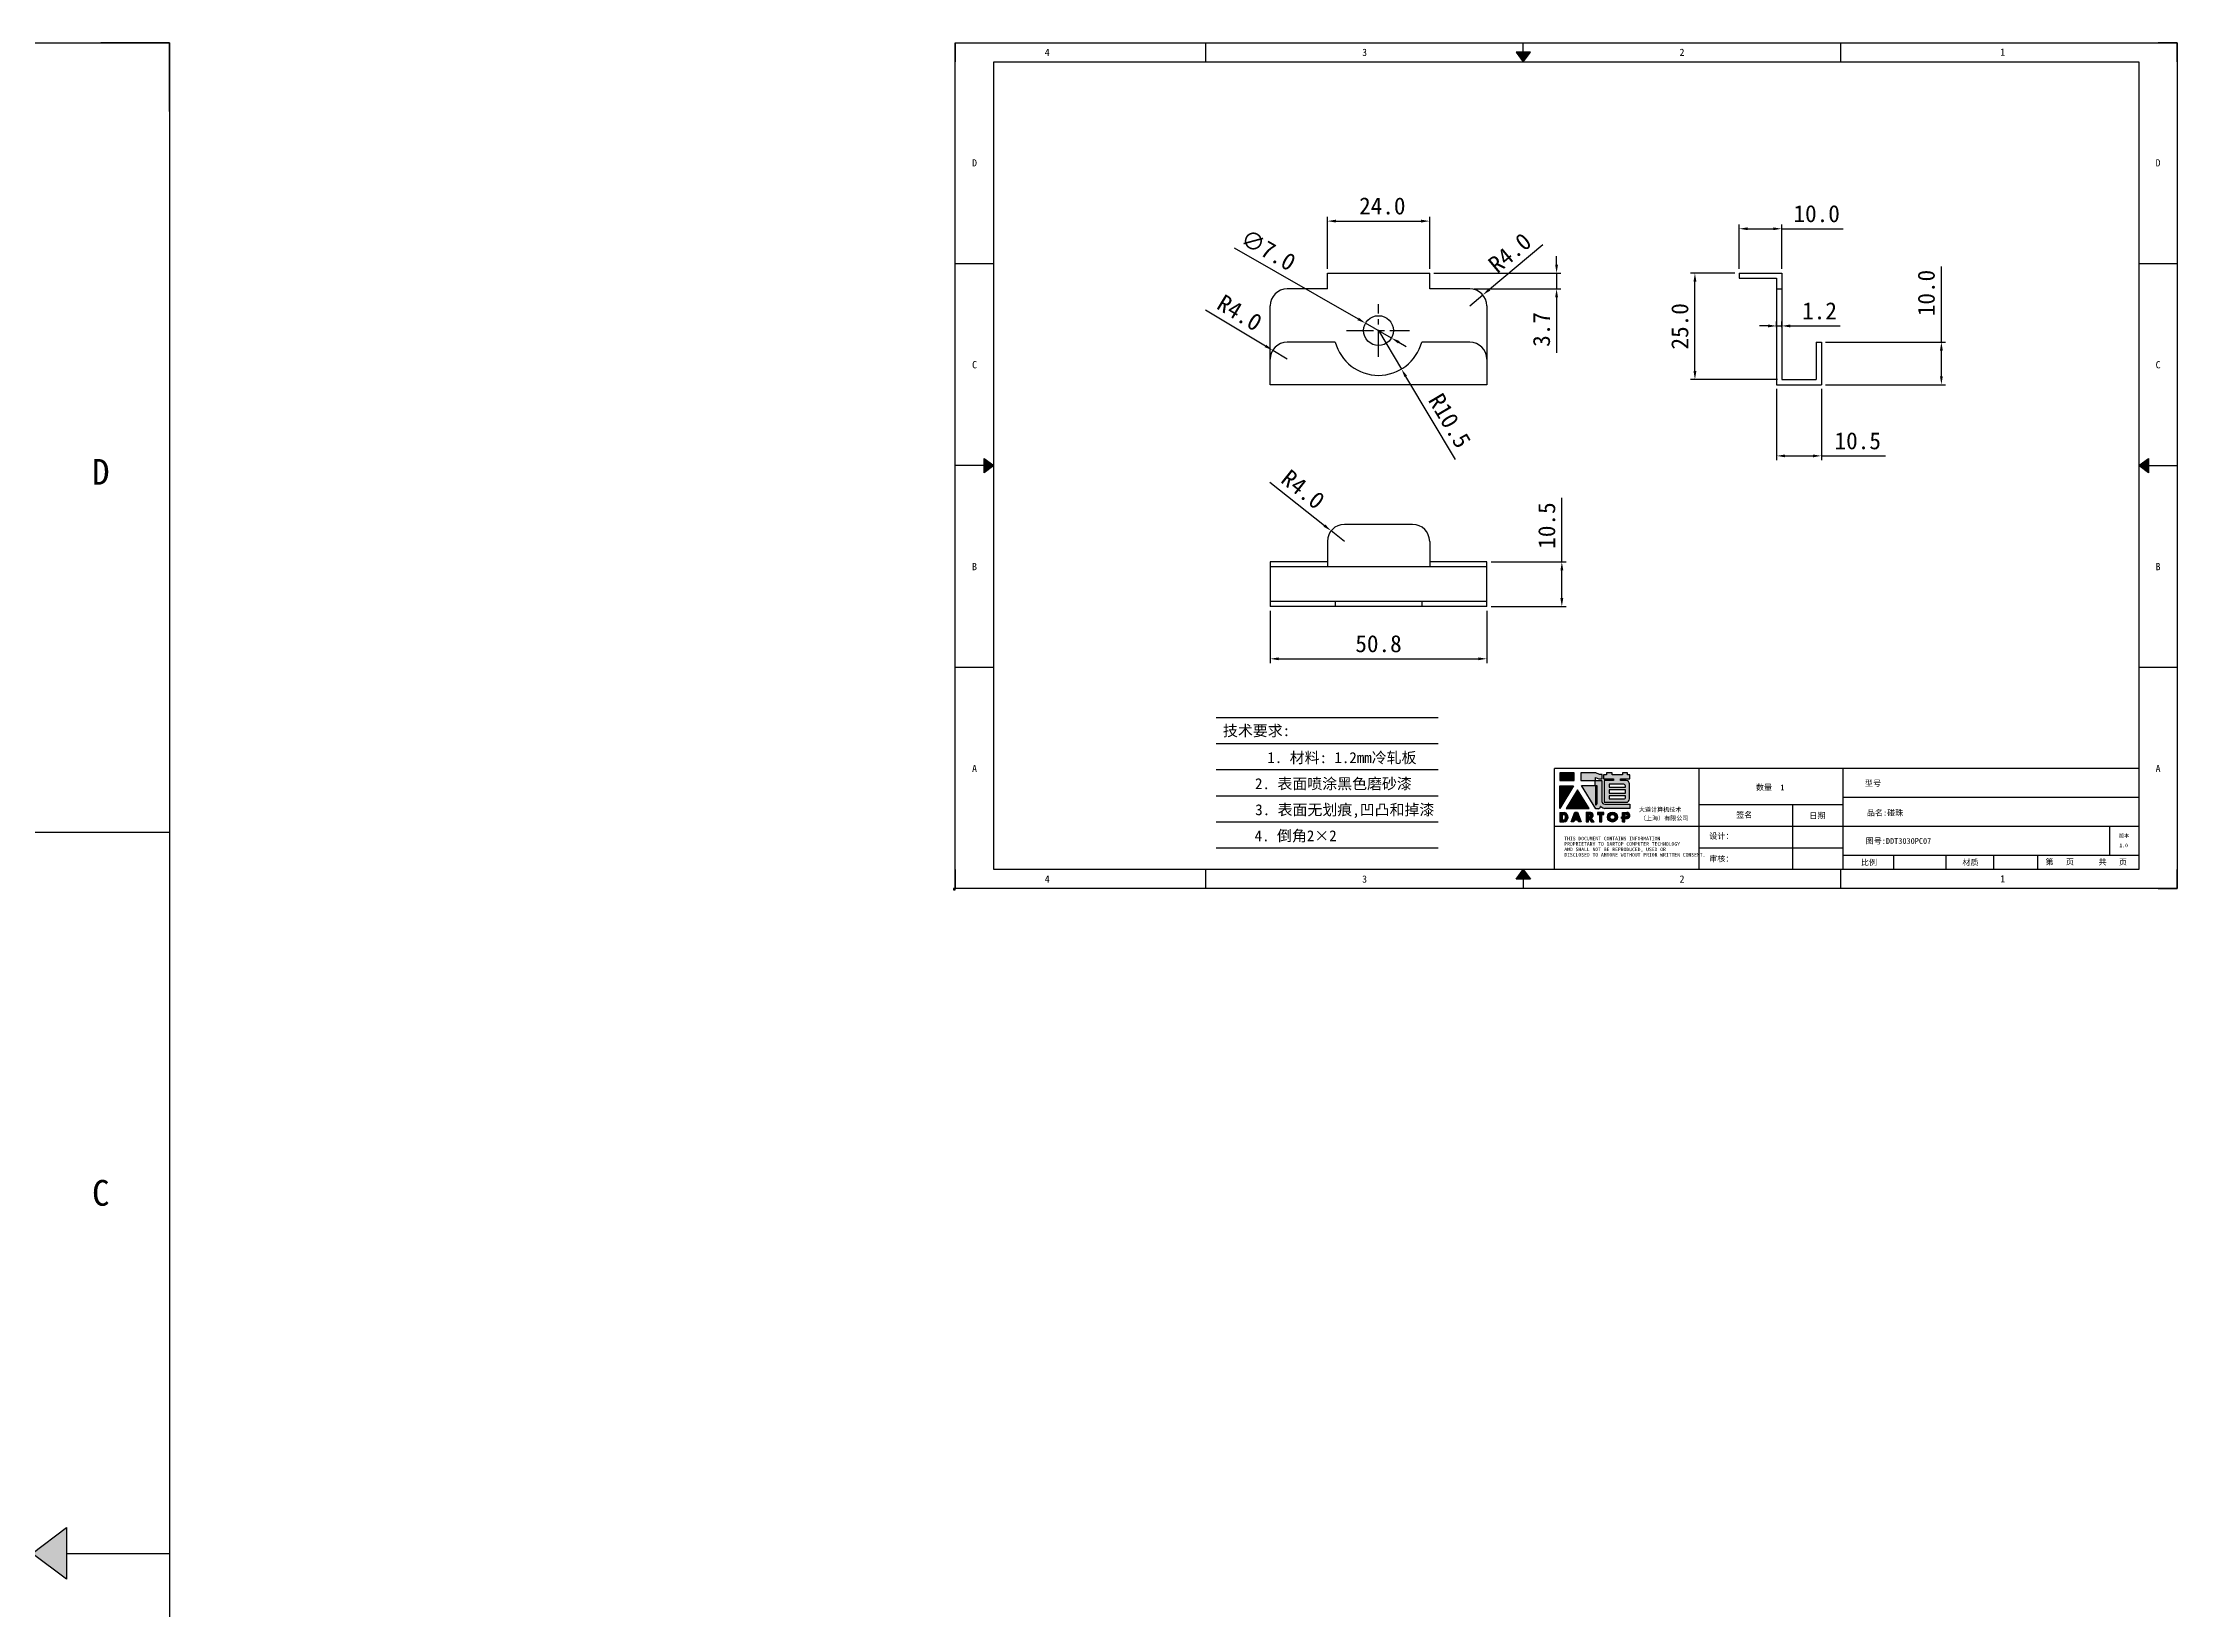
# Model space of a CAD drawing. Header units: millimetres. Extents: x 12436 to 30221, y 8547 to 23793.
# Drawn here: x 19968 to 20469, y 12119 to 12486 of the extents above; entities that cross this region are included whole.
import ezdxf
from ezdxf.enums import TextEntityAlignment as Align

# ---------------------------------------------------------------- set-up
doc = ezdxf.new("R2010")
doc.units = ezdxf.units.MM
doc.header["$PDSIZE"] = -1
doc.linetypes.add('CENTER', pattern=[10.16, 6.35, -1.27, 1.27, -1.27])
doc.linetypes.add('DOT', pattern=[0.25, 0, -0.25])
for name, color, linetype in [('4', 7, 'Continuous'), ('print', 30, 'Continuous'), ('点画线', 1, 'CENTER')]:
    doc.layers.add(name, color=color, linetype=linetype)
doc.styles.add('Dartop', font='SIMFANG.TTF')
doc.styles.add('HZ', font='SimSun.ttf')
doc.styles.add('hzHT', font='SIMHEI.TTF')
doc.dimstyles.new('副本 (2) (2) ISO-25', dxfattribs={"dimtxt": 4, "dimasz": 2, "dimexe": 1, "dimexo": 1, "dimgap": 1.524, "dimtad": 1, "dimdec": 1, "dimzin": 0, "dimdsep": 46, "dimtxsty": 'Standard', "dimcen": 2.5, "dimclrd": 4, "dimclre": 4, "dimclrt": 4, "dimadec": 0, "dimazin": 0, "dimtfac": 1, "dimtdec": 1, "dimtmove": 0, "dimatfit": 3, "dimfxl": 1, "dimtzin": 0, "dimarcsym": 0})

# ---------------------------------------------------------------- blocks, each defined once
blk = doc.blocks.new('*U414')
at = {"color": 254, "linetype": 'Continuous', "extrusion": (0, 0, -1)}
for points in [[(-33.167, 11), (-33, 11), (-33.25, 11.188)], [(-33.167, 11), (-33.25, 11.188), (-33.25, 10.812)], [(-33.167, 11), (-33.25, 10.812), (-33, 11)]]:
    blk.add_solid(points, dxfattribs=at)
blk = doc.blocks.new('*U415')
at = {"color": 254, "linetype": 'Continuous', "extrusion": (0, 0, -1)}
for points in [[(-17, 0.333), (-16.812, 0.25), (-17, 0.5)], [(-17, 0.333), (-17.188, 0.25), (-16.812, 0.25)], [(-17, 0.333), (-17, 0.5), (-17.188, 0.25)]]:
    blk.add_solid(points, dxfattribs=at)
blk = doc.blocks.new('*U416')
at = {"color": 254, "linetype": 'Continuous'}
for points in [[(17, 21.667), (17.188, 21.75), (16.812, 21.75)], [(17, 21.667), (16.812, 21.75), (17, 21.5)], [(17, 21.667), (17, 21.5), (17.188, 21.75)]]:
    blk.add_solid(points, dxfattribs=at)
blk = doc.blocks.new('*U413')
at = {"color": 254, "linetype": 'Continuous', "extrusion": (0, 0, -1)}
for points in [[(-0.833, 11), (-0.75, 10.812), (-0.75, 11.188)], [(-0.833, 11), (-0.75, 11.188), (-1, 11)], [(-0.833, 11), (-1, 11), (-0.75, 10.812)]]:
    blk.add_solid(points, dxfattribs=at)
blk = doc.blocks.new('dadao')
for p, q in [((48, 19.2), (44.9, 10.4)), ((44.9, 10.4), (51.2, 10.4)), ((51.2, 10.4), (48, 19.2))]:
    blk.add_line(p, q)
for points in [[(41.8, 121.6), (41.8, 143.7), (-0.4, 143.7), (-0.4, 121.6), (41.8, 121.6)], [(104.8, 122), (104.8, 130.3), (114.1, 126.3), (124.2, 126.3), (124.2, 139.6), (115.9, 139.6), (105.1, 143.9), (61.5, 143.9)], [(61.7, 144), (61.7, 121.3), (103.9, 121.3)], [(113.4, 38.7), (105.1, 38.7), (63, 106.5), (103.9, 106.5), (103.9, 120.9), (103.9, 121.3)], [(109.7, 53.6), (109.7, 106.2), (104.3, 106.2), (104.3, 50.4), (106.6, 50.4)], [(144.6, 94.4), (144.6, 84.8), (192, 84.8), (192, 94.1), (144.9, 94.1)], [(0, 28), (0, 0), (11.8, 0)], [(0.1, 28), (14, 28)], [(7.1, 21.8), (7.1, 6.1), (12, 6.1)], [(7.1, 21.8), (11.4, 21.8)], [(76.8, 28.2), (76.8, 0), (84.1, 0), (84.1, 11.1), (91.6, -0.1), (100.3, -0.1), (91.7, 11.1)], [(76.8, 28.2), (90.6, 28.2)], [(84, 22.7), (84, 15.3), (87.2, 15.3)], [(84, 22.7), (87.3, 22.7)], [(120.2, 45), (119.5, 45), (119.5, 44.6)], [(183.7, 0), (183.7, 9.6), (180.6, 9.6), (180.6, 14.9), (183.8, 14.9), (183.8, 28.1), (196.1, 28.1), (196.5, 28.1)], [(183.7, 0), (190.9, 0), (190.9, 9.6), (198.8, 9.6)], [(194.9, 22.3), (190.8, 22.3), (190.8, 15), (194.4, 15)]]:
    blk.add_lwpolyline(points)
blk.add_lwpolyline([(137.1, 144.2), (137.1, 137.9), (128.3, 137.9), (128.3, 126.5), (157.3, 126.5), (157.3, 121.5), (130.3, 121.5), (130.3, 57.5), (194.4, 57.5, 0.414214), (204.4, 67.5), (204.4, 111.3, 0.414214), (194.4, 121.3), (177.5, 121.3), (177.5, 126.3), (204.7, 126.3), (204.7, 137.7), (198.2, 137.7), (198.2, 143.9), (183.3, 143.9), (183.3, 138), (153, 138), (153, 144.2), (137.1, 144.2)], format="xyb", close=True)
for points in [[(-0.3, 106.2), (40.4, 106.2), (-0.3, 39.7), (-0.3, 106.2)], [(51.7, 94.1), (18.4, 39.3), (86.2, 39.3)], [(43.8, 28.2), (51.8, 28.2), (62.6, -0.1), (55, -0.1), (53.2, 5), (42.9, 5), (41.1, 0), (33.6, 0)], [(110, 28.1), (110, 21.9), (116, 21.9), (116, -0.1), (123.2, -0.1), (123.2, 22), (129.2, 22), (129.2, 28.1), (110, 28.1)]]:
    blk.add_lwpolyline(points, close=True)
for points in [[(104.8, 122), (123.4, 122), (123.4, 60, 0.414214), (131.4, 52), (204.8, 52), (204.8, 39.1), (131.7, 39.1)], [(144.3, 110.8), (144.3, 101.8), (192.3, 101.8), (192.3, 105.5, 0.414214), (187.3, 110.5), (144.3, 110.5)], [(144.6, 77), (144.6, 67.5), (187.6, 67.5, 0.414214), (192.6, 72.5), (192.6, 76.4), (144.6, 76.4)]]:
    blk.add_lwpolyline(points, format="xyb")
for radius in [14.5, 7.44]:
    blk.add_circle((154.2, 14.2), radius)
for centre, radius, start, end in [((8.5, 13.9), 8.49, 294.21427, 69.71773), ((9.6, 14.2), 14.4, 278.66044, 72.32035), ((86.4, 19), 3.8, 282.52697, 76.71958), ((88.6, 19.4), 8.95, 290.60733, 77.21242), ((99.2, 60.7), 12.6, 305.63988, 325.96896), ((111.6, 46.7), 8.19, 282.98113, 347.66273), ((136, 61.7), 22.9, 226.7358, 259.32094), ((193.7, 18.7), 3.8, 280.98914, 72.55128), ((195.7, 18.6), 9.51, 288.89587, 85.24422)]:
    blk.add_arc(centre, radius, start, end)
blk = doc.blocks.new('*D449')
at = {"color": 4, "lineweight": -2}
for p, q in [((20366.38, 12433.41), (20366.38, 12443.81)), ((20376.38, 12433.41), (20376.38, 12443.81)), ((20368.38, 12442.81), (20374.38, 12442.81)), ((20376.38, 12442.81), (20390.76, 12442.81))]:
    blk.add_line(p, q, dxfattribs=at)
at = {"color": 4}
for points in [[(20368.38, 12443.14), (20368.38, 12442.48), (20366.38, 12442.81)], [(20374.38, 12443.14), (20374.38, 12442.48), (20376.38, 12442.81)]]:
    blk.add_solid(points, dxfattribs=at)
at = {"layer": 'Defpoints', "color": 0}
for p in [(20376.38, 12442.81), (20366.38, 12432.41), (20376.38, 12432.41)]:
    blk.add_point(p, dxfattribs=at)
at = {"color": 4, "insert": (20384.57, 12446.33), "char_height": 4, "attachment_point": 5}
blk.add_mtext('10.0', dxfattribs=at)
blk = doc.blocks.new('*D450')
at = {"color": 4, "lineweight": -2}
for p, q in [((20365.38, 12432.41), (20355.01, 12432.41)), ((20356.01, 12409.41), (20356.01, 12430.41)), ((20375.38, 12407.41), (20355.01, 12407.41))]:
    blk.add_line(p, q, dxfattribs=at)
at = {"color": 4}
for points in [[(20355.68, 12430.41), (20356.35, 12430.41), (20356.01, 12432.41)], [(20355.68, 12409.41), (20356.35, 12409.41), (20356.01, 12407.41)]]:
    blk.add_solid(points, dxfattribs=at)
at = {"layer": 'Defpoints', "color": 0}
for p in [(20356.01, 12432.41), (20366.38, 12432.41), (20376.38, 12407.41)]:
    blk.add_point(p, dxfattribs=at)
at = {"color": 4, "insert": (20352.49, 12419.91), "char_height": 4, "attachment_point": 5, "rotation": 90}
blk.add_mtext('25.0', dxfattribs=at)
blk = doc.blocks.new('*D451')
at = {"color": 4, "lineweight": -2}
for p, q in [((20413.83, 12416.21), (20413.83, 12433.93)), ((20386.68, 12416.21), (20414.83, 12416.21)), ((20413.83, 12408.21), (20413.83, 12414.21)), ((20386.68, 12406.21), (20414.83, 12406.21))]:
    blk.add_line(p, q, dxfattribs=at)
at = {"color": 4}
for points in [[(20413.49, 12414.21), (20414.16, 12414.21), (20413.83, 12416.21)], [(20413.49, 12408.21), (20414.16, 12408.21), (20413.83, 12406.21)]]:
    blk.add_solid(points, dxfattribs=at)
at = {"layer": 'Defpoints', "color": 0}
for p in [(20385.68, 12416.21), (20413.83, 12416.21), (20385.68, 12406.21)]:
    blk.add_point(p, dxfattribs=at)
at = {"color": 4, "insert": (20410.3, 12427.73), "char_height": 4, "attachment_point": 5, "rotation": 90}
blk.add_mtext('10.0', dxfattribs=at)
blk = doc.blocks.new('*D452')
at = {"color": 4, "lineweight": -2}
for p, q in [((20375.18, 12405.21), (20375.18, 12388.51)), ((20385.68, 12405.21), (20385.68, 12388.51)), ((20377.18, 12389.51), (20383.68, 12389.51)), ((20385.68, 12389.51), (20400.73, 12389.51))]:
    blk.add_line(p, q, dxfattribs=at)
at = {"color": 4}
for points in [[(20377.18, 12389.84), (20377.18, 12389.17), (20375.18, 12389.51)], [(20383.68, 12389.84), (20383.68, 12389.17), (20385.68, 12389.51)]]:
    blk.add_solid(points, dxfattribs=at)
at = {"layer": 'Defpoints', "color": 0}
for p in [(20375.18, 12406.21), (20385.68, 12406.21), (20385.68, 12389.51)]:
    blk.add_point(p, dxfattribs=at)
at = {"color": 4, "insert": (20394.2, 12393.03), "char_height": 4, "attachment_point": 5}
blk.add_mtext('10.5', dxfattribs=at)
blk = doc.blocks.new('*D453')
at = {"color": 4, "lineweight": -2}
for p, q in [((20373.18, 12420.01), (20371.18, 12420.01)), ((20375.18, 12419.71), (20375.18, 12421.01)), ((20375.18, 12420.01), (20376.38, 12420.01)), ((20376.38, 12419.71), (20376.38, 12421.01)), ((20378.38, 12420.01), (20390.09, 12420.01))]:
    blk.add_line(p, q, dxfattribs=at)
at = {"color": 4}
for points in [[(20373.18, 12420.34), (20373.18, 12419.67), (20375.18, 12420.01)], [(20378.38, 12420.34), (20378.38, 12419.67), (20376.38, 12420.01)]]:
    blk.add_solid(points, dxfattribs=at)
at = {"layer": 'Defpoints', "color": 0}
for p in [(20375.18, 12418.71), (20376.38, 12420.01), (20376.38, 12418.71)]:
    blk.add_point(p, dxfattribs=at)
at = {"color": 4, "insert": (20385.24, 12423.53), "char_height": 4, "attachment_point": 5}
blk.add_mtext('1.2', dxfattribs=at)
blk = doc.blocks.new('*D454')
at = {"color": 4, "lineweight": -2}
for p, q in [((20247.93, 12438.34), (20277.02, 12421.65)), ((20284.82, 12417.17), (20278.75, 12420.65)), ((20286.56, 12416.17), (20288.29, 12415.18))]:
    blk.add_line(p, q, dxfattribs=at)
at = {"color": 4}
for points in [[(20277.18, 12421.94), (20276.85, 12421.36), (20278.75, 12420.65)], [(20286.73, 12416.46), (20286.39, 12415.88), (20284.82, 12417.17)]]:
    blk.add_solid(points, dxfattribs=at)
at = {"layer": 'Defpoints', "color": 0}
for p in [(20278.75, 12420.65), (20284.82, 12417.17)]:
    blk.add_point(p, dxfattribs=at)
at = {"color": 4, "insert": (20255.92, 12437.82), "char_height": 4, "attachment_point": 5, "rotation": 330.1554}
blk.add_mtext('∅7.0', dxfattribs=at)
blk = doc.blocks.new('*D455')
at = {"color": 4, "lineweight": -2}
for p, q in [((20320.37, 12439.06), (20307.79, 12428.56)), ((20303.19, 12424.71), (20306.26, 12427.27))]:
    blk.add_line(p, q, dxfattribs=at)
at = {"color": 4}
blk.add_solid([(20307.58, 12428.81), (20308.01, 12428.3), (20306.26, 12427.27)], dxfattribs=at)
at = {"layer": 'Defpoints', "color": 0}
for p in [(20303.19, 12424.71), (20306.26, 12427.27)]:
    blk.add_point(p, dxfattribs=at)
at = {"color": 4, "insert": (20312.59, 12437.15), "char_height": 4, "attachment_point": 5, "rotation": 39.8656}
blk.add_mtext('R4.0', dxfattribs=at)
blk = doc.blocks.new('*D456')
at = {"color": 4, "lineweight": -2}
for p, q in [((20241.23, 12423.78), (20255.25, 12415.31)), ((20260.39, 12412.21), (20256.97, 12414.28))]:
    blk.add_line(p, q, dxfattribs=at)
at = {"color": 4}
blk.add_solid([(20255.43, 12415.6), (20255.08, 12415.03), (20256.97, 12414.28)], dxfattribs=at)
at = {"layer": 'Defpoints', "color": 0}
for p in [(20256.97, 12414.28), (20260.39, 12412.21)]:
    blk.add_point(p, dxfattribs=at)
at = {"color": 4, "insert": (20249.21, 12423.08), "char_height": 4, "attachment_point": 5, "rotation": 328.861}
blk.add_mtext('R4.0', dxfattribs=at)
blk = doc.blocks.new('*D457')
at = {"color": 4, "lineweight": -2}
for p, q in [((20281.79, 12418.91), (20287.16, 12409.89)), ((20299.81, 12388.63), (20288.18, 12408.17))]:
    blk.add_line(p, q, dxfattribs=at)
at = {"color": 4}
blk.add_solid([(20288.47, 12408.34), (20287.9, 12408), (20287.16, 12409.89)], dxfattribs=at)
at = {"layer": 'Defpoints', "color": 0}
for p in [(20281.79, 12418.91), (20287.16, 12409.89)]:
    blk.add_point(p, dxfattribs=at)
at = {"color": 4, "insert": (20298.48, 12397.76), "char_height": 4, "attachment_point": 5, "rotation": 300.7633}
blk.add_mtext('R10.5', dxfattribs=at)
blk = doc.blocks.new('*D458')
at = {"color": 4, "lineweight": -2}
for p, q in [((20269.79, 12433.41), (20269.79, 12445.61)), ((20271.79, 12444.61), (20291.79, 12444.61)), ((20293.79, 12433.41), (20293.79, 12445.61))]:
    blk.add_line(p, q, dxfattribs=at)
at = {"color": 4}
for points in [[(20271.79, 12444.94), (20271.79, 12444.28), (20269.79, 12444.61)], [(20291.79, 12444.94), (20291.79, 12444.28), (20293.79, 12444.61)]]:
    blk.add_solid(points, dxfattribs=at)
at = {"layer": 'Defpoints', "color": 0}
for p in [(20293.79, 12444.61), (20269.79, 12432.41), (20293.79, 12432.41)]:
    blk.add_point(p, dxfattribs=at)
at = {"color": 4, "insert": (20282.68, 12448.14), "char_height": 4, "attachment_point": 5}
blk.add_mtext('24.0', dxfattribs=at)
blk = doc.blocks.new('*D459')
at = {"color": 4, "lineweight": -2}
for p, q in [((20256.39, 12353.14), (20256.39, 12340.89)), ((20307.19, 12353.14), (20307.19, 12340.89)), ((20258.39, 12341.89), (20305.19, 12341.89))]:
    blk.add_line(p, q, dxfattribs=at)
at = {"color": 4}
for points in [[(20258.39, 12342.22), (20258.39, 12341.55), (20256.39, 12341.89)], [(20305.19, 12342.22), (20305.19, 12341.55), (20307.19, 12341.89)]]:
    blk.add_solid(points, dxfattribs=at)
at = {"layer": 'Defpoints', "color": 0}
for p in [(20256.39, 12354.14), (20307.19, 12354.14), (20307.19, 12341.89)]:
    blk.add_point(p, dxfattribs=at)
at = {"color": 4, "insert": (20281.79, 12345.41), "char_height": 4, "attachment_point": 5}
blk.add_mtext('50.8', dxfattribs=at)
blk = doc.blocks.new('*D460')
at = {"color": 4, "lineweight": -2}
for p, q in [((20324.79, 12364.64), (20324.79, 12379.68)), ((20308.19, 12364.64), (20325.79, 12364.64)), ((20324.79, 12356.14), (20324.79, 12362.64)), ((20308.19, 12354.14), (20325.79, 12354.14))]:
    blk.add_line(p, q, dxfattribs=at)
at = {"color": 4}
for points in [[(20324.46, 12362.64), (20325.13, 12362.64), (20324.79, 12364.64)], [(20324.46, 12356.14), (20325.13, 12356.14), (20324.79, 12354.14)]]:
    blk.add_solid(points, dxfattribs=at)
at = {"layer": 'Defpoints', "color": 0}
for p in [(20307.19, 12364.64), (20324.79, 12364.64), (20307.19, 12354.14)]:
    blk.add_point(p, dxfattribs=at)
at = {"color": 4, "insert": (20321.27, 12373.16), "char_height": 4, "attachment_point": 5, "rotation": 90}
blk.add_mtext('10.5', dxfattribs=at)
blk = doc.blocks.new('*D461')
at = {"color": 4, "lineweight": -2}
for p, q in [((20256.26, 12383.35), (20269.09, 12373.16)), ((20273.79, 12369.44), (20270.66, 12371.92))]:
    blk.add_line(p, q, dxfattribs=at)
at = {"color": 4}
blk.add_solid([(20269.3, 12373.43), (20268.88, 12372.9), (20270.66, 12371.92)], dxfattribs=at)
at = {"layer": 'Defpoints', "color": 0}
for p in [(20270.66, 12371.92), (20273.79, 12369.44)]:
    blk.add_point(p, dxfattribs=at)
at = {"color": 4, "insert": (20264.08, 12381.64), "char_height": 4, "attachment_point": 5, "rotation": 321.5706}
blk.add_mtext('R4.0', dxfattribs=at)
blk = doc.blocks.new('*D462')
at = {"color": 4, "lineweight": -2}
for p, q in [((20323.56, 12434.41), (20323.56, 12436.41)), ((20294.79, 12432.41), (20324.56, 12432.41)), ((20304.19, 12428.71), (20324.56, 12428.71)), ((20323.56, 12432.41), (20323.56, 12428.71)), ((20323.56, 12426.71), (20323.56, 12413.66))]:
    blk.add_line(p, q, dxfattribs=at)
at = {"color": 4}
for points in [[(20323.23, 12434.41), (20323.9, 12434.41), (20323.56, 12432.41)], [(20323.23, 12426.71), (20323.9, 12426.71), (20323.56, 12428.71)]]:
    blk.add_solid(points, dxfattribs=at)
at = {"layer": 'Defpoints', "color": 0}
for p in [(20293.79, 12432.41), (20303.19, 12428.71), (20323.56, 12428.71)]:
    blk.add_point(p, dxfattribs=at)
at = {"color": 4, "insert": (20320.04, 12419.19), "char_height": 4, "attachment_point": 5, "rotation": 90}
blk.add_mtext('3.7', dxfattribs=at)

msp = doc.modelspace()

# ---------------------------------------------------------------- hatches: boundary and pattern name
for points in [[(20327.673, 12315.099), (20324.298, 12315.099), (20324.298, 12313.335), (20327.673, 12313.335)], [(20327.564, 12312.101), (20324.307, 12312.101), (20324.307, 12306.783)], [(20328.467, 12311.136), (20325.804, 12306.748), (20331.227, 12306.748)], [(20334.669, 12305.85), (20333.128, 12305.85), (20333.128, 12305.361), (20333.609, 12305.361), (20333.609, 12303.599), (20334.185, 12303.599), (20334.185, 12305.362), (20334.669, 12305.362)]]:
    msp.add_hatch(color=0).paths.add_polyline_path(points)
h = msp.add_hatch(color=0)
h.paths.add_polyline_path([(20332.717, 12314.027), (20333.462, 12313.705), (20334.267, 12313.705), (20334.267, 12314.771), (20333.603, 12314.771), (20332.737, 12315.113), (20329.268, 12315.113), (20329.268, 12313.31), (20332.643, 12313.31), (20332.643, 12313.274), (20332.643, 12312.122), (20329.37, 12312.122), (20332.737, 12306.703), (20333.403, 12306.703, 0.2793748), (20333.89, 12307.177), (20333.89, 12307.202), (20333.949, 12307.202, 0.1431454), (20334.867, 12306.735), (20340.717, 12306.735), (20340.717, 12307.762), (20334.842, 12307.762, -0.4142136), (20334.202, 12308.402), (20334.202, 12313.367), (20332.717, 12313.367)])
h.paths.add_polyline_path([(20332.677, 12312.099), (20333.106, 12312.098), (20333.106, 12307.893, -0.0889357), (20332.857, 12307.638), (20332.676, 12307.638)], flags=16)
h = msp.add_hatch(color=0)
h.paths.add_polyline_path([(20340.707, 12314.622), (20340.186, 12314.622), (20340.186, 12315.117), (20338.996, 12315.117), (20338.996, 12314.646), (20336.567, 12314.646), (20336.567, 12315.142), (20335.295, 12315.142), (20335.295, 12314.637), (20334.592, 12314.637), (20334.592, 12313.724), (20336.912, 12313.724), (20336.912, 12313.321), (20334.75, 12313.321), (20334.75, 12308.209), (20339.882, 12308.209, 0.4142136), (20340.682, 12309.009), (20340.682, 12312.51, 0.4142136), (20339.882, 12313.309), (20338.525, 12313.309), (20338.525, 12313.706), (20340.707, 12313.706)])
h.paths.add_polyline_path([(20339.315, 12312.443, -0.4142136), (20339.715, 12312.043), (20339.715, 12311.75), (20335.873, 12311.75), (20335.873, 12312.443)], flags=16)
h.paths.add_polyline_path([(20339.69, 12311.131), (20339.69, 12310.388), (20335.898, 12310.388), (20335.898, 12311.131)], flags=16)
h.paths.add_polyline_path([(20339.74, 12309.719), (20339.74, 12309.401, -0.4142136), (20339.34, 12309.001), (20335.898, 12309.001), (20335.898, 12309.719)], flags=16)
h = msp.add_hatch(color=0)
h.paths.add_polyline_path([(20325.448, 12305.842), (20324.331, 12305.842), (20324.331, 12303.606), (20325.272, 12303.606, 0.7930159)])
h.paths.add_polyline_path([(20325.289, 12304.095), (20324.898, 12304.095), (20324.898, 12305.352), (20325.245, 12305.352, -0.6713609)], flags=16)
h = msp.add_hatch(color=0)
h.paths.add_polyline_path([(20328.476, 12305.86), (20327.838, 12305.86), (20327.018, 12303.603), (20327.622, 12303.603), (20327.764, 12304.003), (20328.582, 12304.003), (20328.728, 12303.598), (20329.337, 12303.598)])
h.paths.add_polyline_path([(20328.426, 12304.434), (20327.919, 12304.434), (20328.168, 12305.143)], flags=16)
h = msp.add_hatch(color=0)
h.paths.add_polyline_path([(20331.576, 12305.858), (20330.476, 12305.858), (20330.476, 12303.602), (20331.057, 12303.602), (20331.057, 12304.497), (20331.654, 12303.594), (20332.356, 12303.594), (20331.669, 12304.491, 0.7440549)])
h.paths.add_polyline_path([(20331.052, 12304.83), (20331.052, 12305.423), (20331.312, 12305.423, -0.796809), (20331.308, 12304.83)], flags=16)
h = msp.add_hatch(color=0)
h.paths.add_polyline_path([(20335.507, 12304.738, 1), (20337.824, 12304.738, 1)])
h.paths.add_polyline_path([(20337.261, 12304.738, -1), (20336.07, 12304.738, -1)], flags=16)
h = msp.add_hatch(color=0)
h.paths.add_polyline_path([(20340.046, 12305.853), (20340.013, 12305.853), (20339.033, 12305.853), (20339.033, 12304.8), (20338.773, 12304.8), (20338.773, 12304.373), (20339.029, 12304.373), (20339.029, 12303.606), (20339.601, 12303.606), (20339.601, 12304.376), (20340.229, 12304.376, 0.8123038)])
h.paths.add_polyline_path([(20339.592, 12304.803), (20339.592, 12305.392), (20339.918, 12305.392, -0.7782134), (20339.885, 12304.803)], flags=16)

# ---------------------------------------------------------------- linework, layer by layer
at = {"color": 0, "linetype": 'DOT'}
for p, q in [((18974.398, 12486.484), (19982.067, 12486.484)), ((20182.51, 12486.484), (20464.657, 12486.484)), ((20182.51, 12292.457), (20182.51, 12481.972)), ((20469.17, 12481.972), (20469.17, 12292.457)), ((19998.182, 12470.369), (19998.182, 11793.53)), ((20464.657, 12287.945), (20182.51, 12287.945))]:
    msp.add_line(p, q, dxfattribs=at)
at = {"color": 0}
for p, q in [((19998.182, 12486.484), (19982.067, 12486.484)), ((19998.182, 12470.369), (19998.182, 12486.484)), ((20182.51, 12486.484), (20182.51, 12481.972)), ((20182.51, 12486.484), (20182.51, 12486.484)), ((20241.3, 12481.972), (20241.3, 12486.484)), ((20315.753, 12484.228), (20315.753, 12486.484)), ((20390.205, 12481.972), (20390.205, 12486.484)), ((20469.17, 12486.484), (20464.657, 12486.484)), ((20469.17, 12481.972), (20469.17, 12486.484)), ((20191.535, 12292.457), (20191.535, 12481.972)), ((20191.535, 12481.972), (20460.145, 12481.972)), ((20460.145, 12481.972), (20460.145, 12292.457)), ((20191.535, 12434.593), (20182.51, 12434.593)), ((20469.17, 12434.593), (20460.145, 12434.593)), ((20189.278, 12387.215), (20182.51, 12387.215)), ((20462.401, 12387.215), (20469.17, 12387.215)), ((20191.535, 12339.836), (20182.51, 12339.836)), ((20469.17, 12339.836), (20460.145, 12339.836)), ((20460.145, 12316.146), (20323.085, 12316.146)), ((20323.085, 12292.457), (20323.085, 12316.146)), ((20356.927, 12316.146), (20356.927, 12292.457)), ((20390.769, 12292.457), (20390.769, 12316.146)), ((20390.769, 12309.378), (20460.145, 12309.378)), ((20356.927, 12307.686), (20390.769, 12307.686)), ((20378.924, 12307.686), (20378.924, 12292.457)), ((19998.182, 12301.159), (19965.952, 12301.159)), ((20323.085, 12302.61), (20356.927, 12302.61)), ((20356.927, 12302.61), (20460.145, 12302.61)), ((20453.377, 12295.841), (20453.377, 12302.61)), ((20356.927, 12297.533), (20390.769, 12297.533)), ((20390.769, 12295.841), (20460.145, 12295.841)), ((20402.676, 12292.457), (20402.676, 12295.841)), ((20414.946, 12292.457), (20414.946, 12295.841)), ((20426.101, 12292.457), (20426.101, 12295.841)), ((20436.456, 12292.457), (20436.456, 12295.841)), ((20182.51, 12292.457), (20182.51, 12287.945)), ((20460.145, 12292.457), (20191.535, 12292.457)), ((20241.3, 12287.945), (20241.3, 12292.457)), ((20315.753, 12290.201), (20315.753, 12287.945)), ((20390.205, 12287.945), (20390.205, 12292.457)), ((20469.17, 12287.945), (20469.17, 12292.457)), ((20182.51, 12287.945), (20182.51, 12287.945)), ((20464.657, 12287.945), (20469.17, 12287.945)), ((19974.01, 12131.949), (19998.182, 12131.949))]:
    msp.add_line(p, q, dxfattribs=at)
for p, q in [((20269.789, 12428.711), (20260.389, 12428.711)), ((20269.789, 12432.411), (20293.789, 12432.411)), ((20269.789, 12428.711), (20269.789, 12432.411)), ((20293.789, 12428.711), (20293.789, 12432.411)), ((20303.189, 12428.711), (20293.789, 12428.711)), ((20366.379, 12432.411), (20366.379, 12431.211)), ((20366.379, 12432.411), (20376.379, 12432.411)), ((20366.379, 12431.211), (20375.179, 12431.211)), ((20375.179, 12431.211), (20375.179, 12406.211)), ((20375.179, 12428.711), (20376.379, 12428.711)), ((20376.379, 12432.411), (20376.379, 12407.411)), ((20256.389, 12406.211), (20256.389, 12424.711)), ((20307.189, 12424.711), (20307.189, 12406.211)), ((20271.642, 12416.211), (20260.389, 12416.211)), ((20303.189, 12416.211), (20291.936, 12416.211)), ((20384.479, 12416.211), (20384.479, 12407.411)), ((20384.479, 12416.211), (20385.679, 12416.211)), ((20385.679, 12416.211), (20385.679, 12406.211)), ((20307.189, 12406.211), (20256.389, 12406.211)), ((20375.179, 12406.211), (20385.679, 12406.211)), ((20376.379, 12407.411), (20384.479, 12407.411)), ((20289.789, 12373.435), (20273.789, 12373.435)), ((20269.789, 12369.435), (20269.789, 12363.435)), ((20293.789, 12369.435), (20293.789, 12363.435)), ((20269.789, 12364.635), (20256.389, 12364.635)), ((20256.389, 12364.635), (20256.389, 12354.135)), ((20307.189, 12363.435), (20256.389, 12363.435)), ((20307.189, 12364.635), (20293.789, 12364.635)), ((20307.189, 12354.135), (20307.189, 12364.635)), ((20307.189, 12355.335), (20256.389, 12355.335)), ((20307.189, 12354.135), (20256.389, 12354.135)), ((20271.642, 12355.335), (20271.642, 12354.135)), ((20291.936, 12355.335), (20291.936, 12354.135))]:
    msp.add_line(p, q)
for points in [[(20315.753, 12481.972), (20317.445, 12484.228), (20314.061, 12484.228), (20315.753, 12481.972)], [(20191.535, 12387.215), (20189.278, 12385.522), (20189.278, 12388.907), (20191.535, 12387.215)], [(20460.145, 12387.215), (20462.401, 12388.907), (20462.401, 12385.522), (20460.145, 12387.215)], [(20315.753, 12292.457), (20317.445, 12290.201), (20314.061, 12290.201), (20315.753, 12292.457)], [(19965.952, 12131.949), (19974.01, 12137.993), (19974.01, 12125.906), (19965.952, 12131.949)]]:
    msp.add_lwpolyline(points, close=True, dxfattribs=at)
msp.add_lwpolyline([(20182.51, 12287.945), (20182.097, 12287.945), (20182.097, 12287.642), (20182.51, 12287.642)], close=True)
msp.add_circle((20281.789, 12418.911), 3.5)
for centre, radius, start, end in [((20260.389, 12424.711), 4, 90, 180), ((20303.189, 12424.711), 4, 0, 90), ((20260.389, 12412.211), 4, 90, 180), ((20281.789, 12418.911), 10.5, 194.9006, 345.0994), ((20303.189, 12412.211), 4, 0, 90), ((20273.789, 12369.435), 4, 90, 180), ((20289.789, 12369.435), 4, 0, 90)]:
    msp.add_arc(centre, radius, start, end)
at = {"layer": 'Defpoints'}
for p, q in [((20243.714, 12328.112), (20295.798, 12328.112)), ((20243.714, 12321.997), (20295.798, 12321.997)), ((20243.714, 12321.997), (20295.798, 12321.997)), ((20243.714, 12315.882), (20295.798, 12315.882)), ((20243.714, 12309.766), (20295.798, 12309.766)), ((20243.714, 12303.651), (20295.798, 12303.651)), ((20243.714, 12297.536), (20295.798, 12297.536))]:
    msp.add_line(p, q, dxfattribs=at)
at = {"layer": 'print', "color": 4}
for points in [[(18974.398, 12486.484), (19998.182, 12486.484), (19998.182, 11777.415), (18974.398, 11777.415)], [(20182.51, 12486.484), (20469.17, 12486.484), (20469.17, 12287.945), (20182.51, 12287.945)]]:
    msp.add_lwpolyline(points, close=True, dxfattribs=at)
at = {"layer": '点画线'}
for p, q in [((20281.789, 12412.728), (20281.789, 12425.15)), ((20274.281, 12418.911), (20289.058, 12418.911))]:
    msp.add_line(p, q, dxfattribs=at)

# ---------------------------------------------------------------- block references
at = {"color": 0, "linetype": 'Continuous'}
for name, p, xscale, yscale, zscale in [('*U416', (20162.336, 12287.945), 9.024523893982405, 9.024523894051526, 9.02452389404994), ('*U413', (20182.51, 12287.945), 9.024523893982405, 9.024523894051526, 9.02452389404994), ('*U414', (20162.336, 12287.945), 9.024523893982405, 9.024523894051526, 9.02452389404994), ('*U415', (20162.336, 12287.945), 9.024523893982405, 9.024523894051526, 9.02452389404994), ('*U414', (18902.347, 11777.415), 32.23044247851067, 32.23044247875259, 32.23044247874979)]:
    msp.add_blockref(name, p, dxfattribs=dict(at, xscale=xscale, yscale=yscale, zscale=zscale))
at = {"color": 0, "xscale": 0.07999009814375313, "yscale": 0.07999009815102909, "zscale": 0.07999009815180629}
msp.add_blockref('dadao', (20324.331, 12303.606), dxfattribs=at)

# ---------------------------------------------------------------- texts
at = {"color": 0}
for s, height, style, p in [('4', 1.692, 'Dartop', (20204.074, 12484.228)), ('3', 1.692, 'Dartop', (20278.527, 12484.228)), ('2', 1.692, 'Dartop', (20352.979, 12484.228)), ('1', 1.692, 'Dartop', (20428.202, 12484.282)), ('D', 1.692, 'Dartop', (20187.022, 12458.283)), ('D', 1.692, 'Dartop', (20464.657, 12458.283)), ('C', 1.692, 'Dartop', (20187.022, 12410.904)), ('C', 1.692, 'Dartop', (20464.657, 12410.904)), ('D', 6.043, 'Dartop', (19982.067, 12385.764)), ('B', 1.692, 'Dartop', (20187.022, 12363.525)), ('B', 1.692, 'Dartop', (20464.657, 12363.525)), ('A', 1.692, 'Dartop', (20187.022, 12316.146)), ('型号', 1.3537, 'hzHT', (20397.792, 12312.703)), ('A', 1.692, 'Dartop', (20464.657, 12316.146)), ('数量  1', 1.3537, 'hzHT', (20373.666, 12311.709)), ('签名', 1.3537, 'hzHT', (20367.585, 12305.258)), ('日期', 1.3537, 'hzHT', (20384.762, 12305.091)), ('品名:碰珠', 1.3537, 'hzHT', (20400.615, 12305.754)), ('图号:DDT3030PC07', 1.35368, 'hzHT', (20403.749, 12299.137)), ('版本', 0.846, 'hzHT', (20456.696, 12300.364)), ('1.0', 0.846, 'Dartop', (20456.594, 12298.102)), ('比例', 1.3537, 'hzHT', (20396.848, 12294.114)), ('材质', 1.3537, 'hzHT', (20420.648, 12294.114)), ('第   页', 1.3537, 'hzHT', (20441.589, 12294.254)), ('共   页', 1.3537, 'hzHT', (20454.023, 12294.205)), ('4', 1.692, 'Dartop', (20204.074, 12290.201)), ('3', 1.692, 'Dartop', (20278.527, 12290.201)), ('2', 1.692, 'Dartop', (20352.979, 12290.201)), ('1', 1.692, 'Dartop', (20428.202, 12290.255)), ('C', 6.043, 'Dartop', (19982.067, 12216.554))]:
    msp.add_text(s, height=height, dxfattribs=dict(at, style=style)).set_placement(p, align=Align.MIDDLE_CENTER)
at = {"style": 'HZ'}
for s, height, p in [('技术要求:', 2.5684, (20253.173, 12325.026)), ('     1. 材料: 1.2mm冷轧板', 2.56838, (20268.838, 12318.699)), ('    2. 表面喷涂黑色磨砂漆', 2.56838, (20267.718, 12312.584)), ('3. 表面无划痕,凹凸和掉漆', 2.56838, (20273.885, 12306.469)), ('4. 倒角2×2         ', 2.56838, (20270.217, 12300.354))]:
    msp.add_text(s, height=height, dxfattribs=at).set_placement(p, align=Align.MIDDLE_CENTER)
at = {"color": 0, "style": 'hzHT'}
for s, height, p in [('THIS DOCUMENT CONTAINS INFORMATION', 0.84605, (20325.369, 12299.285)), ('PROPRIETARY TO DARTOP COMPUTER TECHNOLOGY', 0.84605, (20325.369, 12298.016)), ('设计：', 1.3537, (20359.385, 12299.618)), ('AND SHALL NOT BE REPRODUCED, USED OR', 0.84605, (20325.369, 12296.747)), ('DISCLOSED TO ANYONE WITHOUT PRIOR WRITTEN CONSENT.', 0.84605, (20325.369, 12295.478)), ('审核：', 1.3537, (20359.365, 12294.287))]:
    msp.add_text(s, height=height, dxfattribs=at).set_placement(p)
at = {"layer": '4', "color": 0, "style": 'hzHT'}
for s, p in [('大道计算机技术', (20342.868, 12306.005)), ('（上海）有限公司', (20343.123, 12303.981))]:
    msp.add_text(s, height=1.0153, dxfattribs=at).set_placement(p)

# ---------------------------------------------------------------- dimensions: what is measured, and where the dimension line sits
for base, p1, p2, picture, middle in [((20293.789, 12444.611), (20269.789, 12432.411), (20293.789, 12432.411), '*D458', (20282.68, 12444.611)), ((20385.679, 12389.506), (20375.179, 12406.211), (20385.679, 12406.211), '*D452', (20394.203, 12389.506))]:
    dim = msp.add_linear_dim(base=base, p1=p1, p2=p2, dimstyle='副本 (2) (2) ISO-25')
    dim.commit()
    dim.dimension.update_dxf_attribs({"geometry": picture, "text_midpoint": middle, "dimtype": 160})
for base, p1, p2, picture, middle in [((20376.379, 12442.808), (20366.379, 12432.411), (20376.379, 12432.411), '*D449', (20384.569, 12446.332)), ((20376.379, 12420.007), (20375.179, 12418.711), (20376.379, 12418.711), '*D453', (20385.236, 12423.531)), ((20307.189, 12341.887), (20256.389, 12354.135), (20307.189, 12354.135), '*D459', (20281.789, 12345.411))]:
    dim = msp.add_linear_dim(base=base, p1=p1, p2=p2, dimstyle='副本 (2) (2) ISO-25')
    dim.commit()
    dim.dimension.update_dxf_attribs({"geometry": picture, "text_midpoint": middle})
dim = msp.add_diameter_dim_2p(p1=(20284.825, 12417.169), p2=(20278.753, 12420.653), dimstyle='副本 (2) (2) ISO-25')
dim.commit()
dim.dimension.update_dxf_attribs({"geometry": '*D454', "text_midpoint": (20254.165, 12434.76), "dimtype": 163})
for center, mpoint, picture, middle in [((20303.189, 12424.711), (20306.259, 12427.275), '*D455', (20312.59, 12437.153)), ((20260.389, 12412.211), (20256.965, 12414.279), '*D456', (20249.209, 12423.082)), ((20273.789, 12369.435), (20270.656, 12371.922), '*D461', (20264.079, 12381.638))]:
    dim = msp.add_radius_dim(center=center, mpoint=mpoint, dimstyle='副本 (2) (2) ISO-25')
    dim.commit()
    dim.dimension.update_dxf_attribs({"geometry": picture, "text_midpoint": middle})
for base, p1, p2, picture, middle in [((20323.563, 12428.711), (20293.789, 12432.411), (20303.189, 12428.711), '*D462', (20320.039, 12419.187)), ((20324.794, 12364.635), (20307.189, 12354.135), (20307.189, 12364.635), '*D460', (20321.27, 12373.159))]:
    dim = msp.add_linear_dim(base=base, p1=p1, p2=p2, angle=90, dimstyle='副本 (2) (2) ISO-25')
    dim.commit()
    dim.dimension.update_dxf_attribs({"geometry": picture, "text_midpoint": middle})
for base, p1, p2, picture, middle in [((20413.825, 12416.211), (20385.679, 12406.211), (20385.679, 12416.211), '*D451', (20413.825, 12427.735)), ((20356.015, 12432.411), (20376.379, 12407.411), (20366.379, 12432.411), '*D450', (20356.015, 12419.911))]:
    dim = msp.add_linear_dim(base=base, p1=p1, p2=p2, angle=90, dimstyle='副本 (2) (2) ISO-25')
    dim.commit()
    dim.dimension.update_dxf_attribs({"geometry": picture, "text_midpoint": middle, "dimtype": 160})
dim = msp.add_radius_dim(center=(20281.789, 12418.911), mpoint=(20287.16, 12409.888), dimstyle='副本 (2) (2) ISO-25')
dim.commit()
dim.dimension.update_dxf_attribs({"geometry": '*D457', "text_midpoint": (20295.451, 12395.959), "dimtype": 164})

doc.saveas('drawing.dxf')
